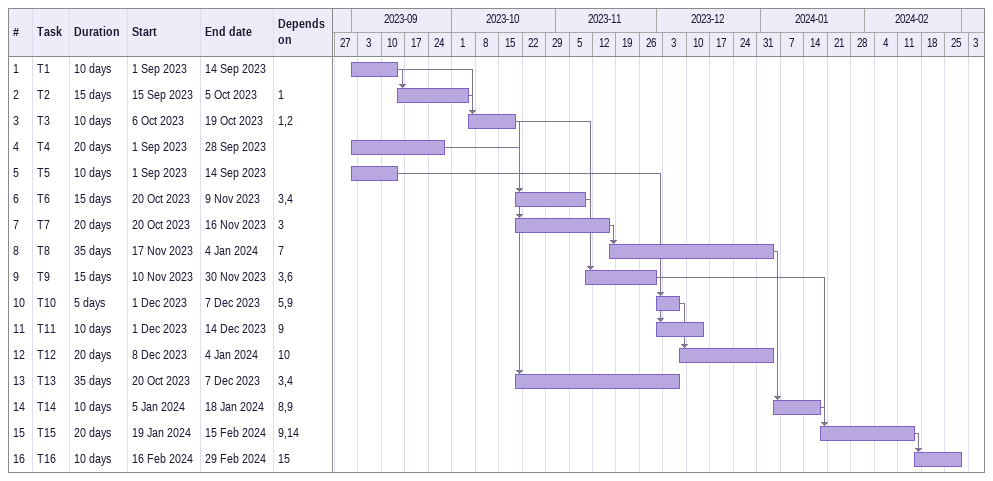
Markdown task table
| ID | Task | Duration | Start | Finish | Predecessors |
|---|---|---|---|---|---|
| 1 | T1 | 10d | 2023-09-01 | 2023-09-14 |  |
| 2 | T2 | 15d | 2023-09-15 | 2023-10-05 | 1 |
| 3 | T3 | 10d | 2023-10-06 | 2023-10-19 | 1, 2 |
| 4 | T4 | 20d | 2023-09-01 | 2023-09-28 |  |
| 5 | T5 | 10d | 2023-09-01 | 2023-09-14 |  |
| 6 | T6 | 15d | 2023-10-20 | 2023-11-09 | 3, 4 |
| 7 | T7 | 20d | 2023-10-20 | 2023-11-16 | 3 |
| 8 | T8 | 35d | 2023-11-17 | 2024-01-04 | 7 |
| 9 | T9 | 15d | 2023-11-10 | 2023-11-30 | 3, 6 |
| 10 | T10 | 5d | 2023-12-01 | 2023-12-07 | 5, 9 |
| 11 | T11 | 10d | 2023-12-01 | 2023-12-14 | 9 |
| 12 | T12 | 20d | 2023-12-08 | 2024-01-04 | 10 |
| 13 | T13 | 35d | 2023-10-20 | 2023-12-07 | 3, 4 |
| 14 | T14 | 10d | 2024-01-05 | 2024-01-18 | 8, 9 |
| 15 | T15 | 20d | 2024-01-19 | 2024-02-15 | 9, 14 |
| 16 | T16 | 10d | 2024-02-16 | 2024-02-29 | 15 |
